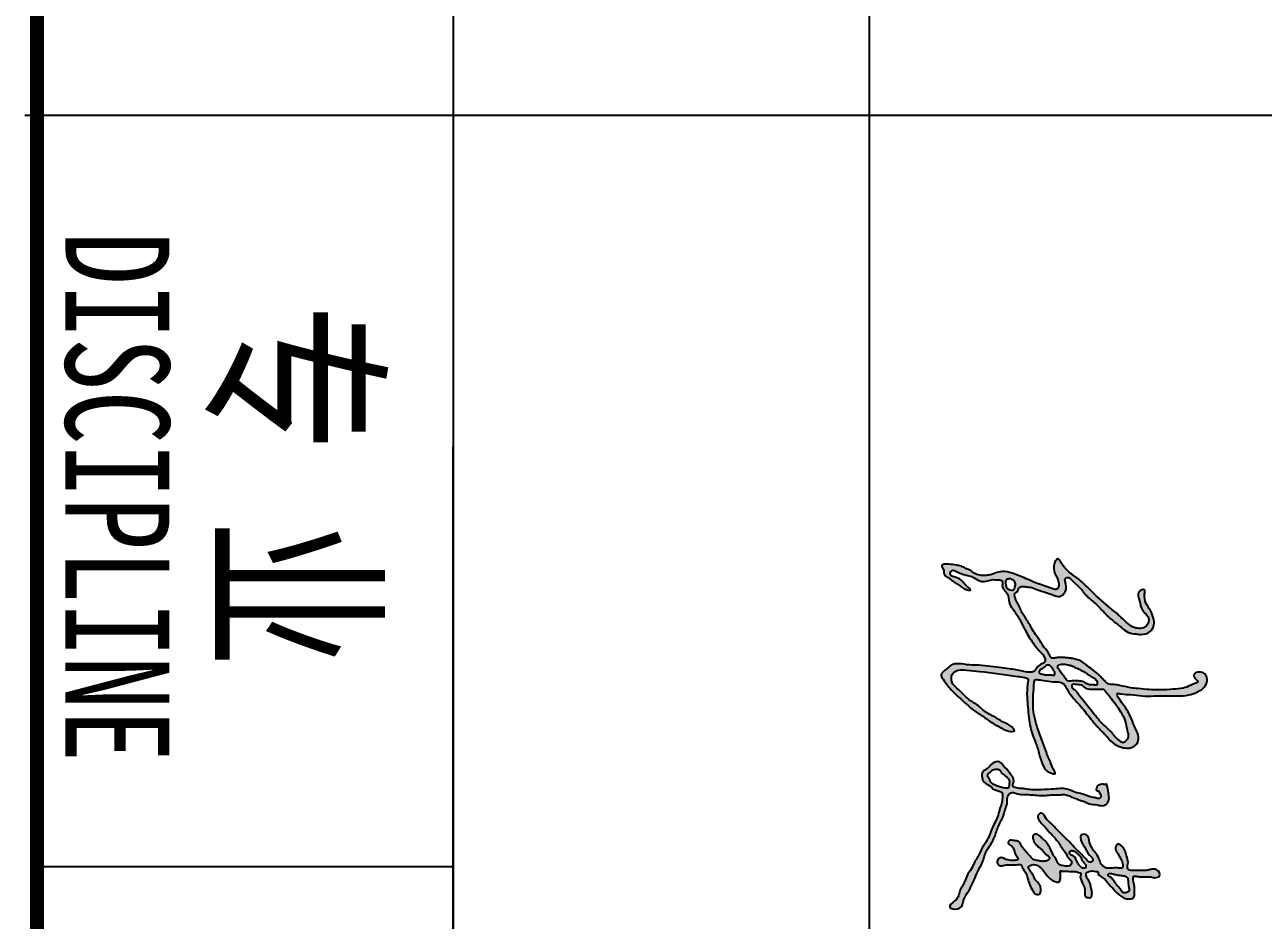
# Model space of a CAD drawing. Extents: x 174641 to 414490, y 73126 to 493158.
# Drawn here: x 186629 to 189605, y 174450 to 176603 of the extents above; entities that cross this region are included whole.
import ezdxf

# ---------------------------------------------------------------- set-up
doc = ezdxf.new("R2010")
doc.units = 0
doc.header["$LTSCALE"] = 1000
doc.header["$MEASUREMENT"] = 0
doc.layers.add('文字和字符', color=7, linetype='Continuous')
doc.styles.add('-宋体', font='', dxfattribs={"width": 0.8})
doc.styles.get('-宋体').set_extended_font_data('SimSun')

msp = doc.modelspace()

# ---------------------------------------------------------------- hatches: boundary and pattern name
at = {"layer": '文字和字符'}
h = msp.add_hatch(color=6, dxfattribs=at)
edge = h.paths.add_edge_path()
edge.add_spline(control_points=[(189320, 175233.8), (189319.9, 175233.6), (189321.1, 175208.7), (189334.7, 175196), (189341.4, 175177.3), (189343.9, 175159.4), (189334.2, 175140.6), (189314.4, 175136.1), (189296.3, 175138.6), (189278.8, 175140.5), (189262.1, 175156.1), (189242.5, 175170.3), (189222.2, 175189.8), (189203.2, 175211.5), (189179, 175228.8), (189164.7, 175250.6), (189149.3, 175262.6), (189141.6, 175271.6), (189134.3, 175275.3), (189125.8, 175269.9), (189133.1, 175255.5), (189131.2, 175240.1), (189115.3, 175222.8), (189094, 175235.2), (189075.2, 175240.1), (189060.3, 175245), (189047.2, 175251.1), (189034.4, 175251.1), (189024.9, 175254), (189016.6, 175249), (189016.1, 175241.6), (189011.2, 175238.2), (189006, 175234.5), (189008.7, 175227.5), (189009.9, 175220.5), (189014.3, 175212.4), (189019.4, 175203.2), (189022.9, 175192.1), (189030.1, 175182.6), (189036.6, 175171.9), (189044.3, 175158.9), (189052.8, 175144.8), (189061.2, 175131.8), (189069.7, 175119.5), (189078.6, 175104.8), (189089.6, 175093.7), (189095.7, 175078.1), (189106.4, 175081.1), (189115, 175081.9), (189125.2, 175082.1), (189134.9, 175080.3), (189145.3, 175079.8), (189155.9, 175077.1), (189171.6, 175072), (189185.8, 175058.3), (189203.8, 175046.5), (189215.5, 175034), (189224.6, 175025.2), (189232.5, 175015.8), (189246.4, 175017.2), (189264.3, 175014.1), (189283.2, 175008.7), (189315.8, 175005.7), (189349.8, 175002.5), (189386, 175005.2), (189410.3, 175006.3), (189426.9, 175012.8), (189437.2, 175017.8), (189452.2, 175023), (189440.3, 175030.2), (189434.6, 175046.3), (189458.3, 175048.8), (189470.1, 175037.2), (189471.3, 175020.4), (189460.6, 175006), (189444.6, 174997.2), (189424.1, 174990.1), (189403.8, 174989.2), (189384.6, 174989.3), (189365.7, 174989.2), (189341.7, 174989.6), (189314.4, 174988.1), (189287.4, 174993.6), (189270.1, 174992.1), (189250, 174997.8), (189260.2, 174977.5), (189271.3, 174966.2), (189284, 174945.4), (189291.7, 174924.3), (189300.9, 174905.5), (189308.2, 174887.2), (189298.9, 174867.2), (189278.5, 174862.1), (189261.1, 174866.4), (189243.5, 174873.9), (189229.8, 174891.6), (189209, 174911.7), (189187.3, 174937.8), (189166.3, 174965.2), (189145.3, 174987), (189133.5, 175003.9), (189123.8, 175025.8), (189096.4, 175020.9), (189076.6, 175027.7), (189064.4, 175027.6), (189055.4, 175029.8), (189053.6, 175018.4), (189054, 175008.1), (189051.4, 174990.8), (189052.8, 174970.2), (189051.8, 174949.3), (189057.3, 174932.5), (189060.1, 174917.4), (189067.4, 174901.4), (189072.7, 174880.7), (189082.1, 174861.7), (189087.2, 174843.1), (189095.3, 174827.9), (189097.7, 174816), (189109.8, 174799.5), (189084.6, 174805.6), (189075.7, 174820.7), (189067.1, 174844.6), (189062.5, 174867.7), (189052.5, 174889.3), (189046.1, 174909.4), (189041.6, 174931.8), (189039.8, 174955.6), (189037.4, 174982.1), (189036.7, 175005.8), (189039.3, 175021.6), (189040.5, 175031.6), (189027.9, 175034.8), (188992.1, 175038.5), (188943.1, 175047.1), (188894.4, 175050.8), (188869.3, 175053.5), (188856.7, 175041.8), (188855.1, 175031.7), (188856.1, 175018.4), (188875.6, 175003.6), (188893, 174981.7), (188921.4, 174966.1), (188938.7, 174948.5), (188960.1, 174939.4), (188977.5, 174926.4), (188993.9, 174921.5), (189013.7, 174902.9), (188989.5, 174904.1), (188974.7, 174913.1), (188952, 174924.2), (188931.3, 174941.2), (188905, 174955.9), (188882.1, 174979.7), (188854, 175001.6), (188841.5, 175023.1), (188828, 175038.4), (188837.1, 175049.9), (188846.6, 175055.7), (188856.5, 175066), (188876.1, 175067.5), (188897.8, 175062.9), (188923.9, 175063.6), (188950.1, 175060.4), (188975.6, 175056.7), (189002.2, 175053.6), (189024.6, 175049.8), (189042.8, 175045.2), (189054.9, 175047.8), (189061.4, 175058.3), (189069.9, 175066.1), (189081.1, 175069.4), (189081, 175084.7), (189066.6, 175096.2), (189050.7, 175117.9), (189035.3, 175141.2), (189022.1, 175169.2), (189008.5, 175192.2), (188991.7, 175212), (188993.8, 175233.2), (188982.7, 175243.3), (188976.2, 175253.5), (188980, 175263.2), (188974, 175269), (188964.7, 175268.1), (188952.6, 175269.9), (188939.4, 175264.4), (188923.7, 175263.6), (188908.7, 175276.8), (188888.5, 175279.6), (188872, 175285.6), (188855.8, 175296.4), (188849.7, 175276.9), (188868.5, 175275.4), (188882.3, 175265.6), (188889.7, 175255.1), (188907.6, 175240.5), (188885.5, 175245.7), (188877.8, 175253.1), (188868.8, 175259.2), (188860.4, 175264), (188853.6, 175270), (188847, 175274.9), (188836.2, 175279.9), (188838.9, 175292.2), (188827.7, 175306.2), (188852.3, 175306.2), (188865, 175304.2), (188879.7, 175301.5), (188890.9, 175295.5), (188902.8, 175290.5), (188913.2, 175281.3), (188926.5, 175278.7), (188939.5, 175278.9), (188951.1, 175280.4), (188963, 175286), (188979.7, 175289.8), (189001.1, 175285.8), (189021, 175276.5), (189042.5, 175268.7), (189062.1, 175258.4), (189080.2, 175253.8), (189092.8, 175249.5), (189100.8, 175245.1), (189111.1, 175245.3), (189116.3, 175259.6), (189109.7, 175272.9), (189102.4, 175286.2), (189101.5, 175299), (189102.9, 175309.8), (189112.1, 175323), (189128.1, 175290.5), (189154.6, 175278.1), (189193.2, 175239.8), (189225.4, 175209.6), (189257.9, 175184.2), (189274.3, 175167.3), (189291.4, 175152.9), (189312.6, 175149), (189327.9, 175160), (189333.9, 175179.9), (189310.4, 175193.6), (189309.5, 175217.7), (189298.4, 175238.1), (189322.3, 175250.5), (189320, 175234), (189320, 175233.8)], knot_values=[0, 0, 0, 0, 29.830329, 58.917813, 87.403057, 108.106156, 133.178165, 167.21185, 183.493575, 210.674955, 237.313626, 275.867732, 312.375317, 353.761043, 395.875537, 434.582879, 460.669761, 476.274997, 484.417806, 491.620343, 511.676156, 536.924503, 555.692553, 598.362356, 618.348177, 639.189191, 663.45492, 677.063063, 692.317653, 702.959274, 711.943659, 720.14469, 726.927846, 735.80548, 746.57076, 757.657127, 773.391329, 790.76732, 805.441898, 822.594095, 842.866694, 868.323001, 891.127033, 907.573393, 930.634575, 961.258613, 976.688727, 988.002723, 1001.170801, 1014.557807, 1029.617846, 1042.133039, 1057.768168, 1075.005198, 1109.99381, 1138.042246, 1164.89526, 1180.29965, 1191.874738, 1213.241442, 1232.349281, 1268.725268, 1294.322921, 1368.395782, 1410.724556, 1445.044845, 1469.944393, 1480.867815, 1499.328512, 1508.741629, 1526.286567, 1555.649157, 1570.573337, 1593.98259, 1617.984445, 1641.382666, 1669.439815, 1707.291974, 1725.035697, 1749.43332, 1786.029801, 1824.844218, 1863.911625, 1895.042411, 1908.396405, 1926.997455, 1954.733646, 1988.605585, 2022.407336, 2049.221687, 2076.673409, 2100.00089, 2131.565175, 2154.184674, 2175.023051, 2209.537897, 2244.846276, 2295.987218, 2350.394106, 2388.904508, 2420.906973, 2437.842954, 2481.538585, 2513.67034, 2525.068719, 2534.685067, 2544.923321, 2563.314623, 2581.768155, 2615.884833, 2650.046285, 2667.232328, 2688.872495, 2714.057646, 2739.784309, 2777.467879, 2801.534699, 2820.718126, 2846.219989, 2860.698517, 2879.243585, 2912.659008, 2940.608915, 2982.423161, 3010.685784, 3039.178412, 3070.401495, 3105.567192, 3138.040416, 3181.77967, 3202.070017, 3207.318711, 3220.228211, 3244.089956, 3371.102495, 3414.225609, 3453.462193, 3467.26996, 3480.300078, 3495.079726, 3519.973063, 3575.220664, 3613.131208, 3652.775903, 3675.917744, 3710.071084, 3737.577823, 3760.456026, 3779.026476, 3804.406012, 3842.427404, 3879.53793, 3916.903526, 3966.451123, 4017.131972, 4061.072175, 4074.638395, 4092.565028, 4109.947309, 4123.823044, 4149.665691, 4185.989873, 4217.238435, 4257.446297, 4295.790415, 4324.39685, 4369.00823, 4390.680082, 4401.809145, 4417.703641, 4439.204356, 4450.588858, 4460.404255, 4494.065203, 4522.530802, 4573.458554, 4609.521342, 4650.912748, 4685.917862, 4712.736046, 4730.120946, 4746.286022, 4759.95949, 4766.863435, 4776.672561, 4797.16942, 4817.291784, 4834.860476, 4859.323634, 4896.066848, 4914.918931, 4939.065769, 4952.349318, 4974.17708, 4996.946, 5022.500289, 5038.394722, 5059.260572, 5074.696393, 5090.132213, 5102.860644, 5115.363234, 5127.279907, 5137.839505, 5160.110254, 5171.91017, 5195.838718, 5221.384366, 5238.430758, 5255.298426, 5274.238989, 5291.838335, 5311.960699, 5328.55338, 5346.364767, 5359.960569, 5382.934513, 5416.477261, 5448.016954, 5474.30002, 5511.880375, 5539.40652, 5552.058861, 5566.94274, 5578.03298, 5588.729847, 5622.382906, 5636.081831, 5651.985781, 5673.57334, 5685.092373, 5703.046221, 5778.830378, 5827.289368, 5921.873186, 5965.463367, 5998.231583, 6019.778213, 6058.791881, 6074.951846, 6095.085564, 6133.666904, 6164.015928, 6195.290173, 6213.346315, 6227.672688, 6227.672688, 6227.672688, 6227.672688], degree=3, periodic=0)
edge = h.paths.add_edge_path(flags=16)
edge.add_spline(control_points=[(189205, 175025.2), (189204.9, 175025.3), (189197.6, 175034.1), (189189.4, 175036.5), (189181.6, 175042.8), (189174, 175047.5), (189165.1, 175052.8), (189154.8, 175056.6), (189144.7, 175061.9), (189135.6, 175064.5), (189128.5, 175065.8), (189122.2, 175065.6), (189116.8, 175065.2), (189111.9, 175063.7), (189109.8, 175057.3), (189116.1, 175051.4), (189120.3, 175042.6), (189127.5, 175035.6), (189131.5, 175027.5), (189138.8, 175024.2), (189147.1, 175025.7), (189157.7, 175024.9), (189170.1, 175025.8), (189179.7, 175018.9), (189189, 175015), (189197.2, 175016.4), (189205.3, 175014.3), (189206.7, 175020.2), (189205, 175025.2), (189205, 175025.2)], knot_values=[0, 0, 0, 0, 15.16178, 26.885115, 40.319645, 54.966413, 64.568744, 83.231373, 100.644648, 111.873825, 122.261764, 130.597594, 138.137919, 145.255344, 149.904189, 163.057972, 176.277051, 191.533217, 204.002706, 212.709306, 222.244258, 238.518955, 257.638434, 271.136509, 286.704711, 297.422187, 307.353728, 313.519692, 320.456367, 320.456367, 320.456367, 320.456367], degree=3, periodic=0)
edge = h.paths.add_edge_path(flags=16)
edge.add_spline(control_points=[(189223.8, 175003.1), (189224, 175002.9), (189240.7, 174981.5), (189251.8, 174966.9), (189263.7, 174949.3), (189275.4, 174930.5), (189276.8, 174909.7), (189283.6, 174892.3), (189276.6, 174883), (189269.2, 174875.3), (189252.8, 174885), (189239, 174905.3), (189213.5, 174925), (189196.8, 174948.7), (189182.5, 174966.3), (189170.6, 174980.6), (189161.3, 174993.2), (189154.2, 175003.2), (189145.8, 175007.2), (189142.9, 175018.8), (189159, 175016), (189171, 175016.1), (189180.7, 175003.6), (189194.1, 175005.1), (189205.3, 175005), (189213.5, 175004.5), (189219.2, 175005.5), (189223.8, 175003.2), (189223.8, 175003.1)], knot_values=[0, 0, 0, 0, 36.430419, 65.187197, 91.419752, 121.899033, 155.898168, 179.129599, 191.187594, 202.563458, 218.937757, 256.902618, 310.337733, 348.658026, 377.380118, 405.122206, 425.745844, 443.117225, 454.890005, 463.601594, 481.231921, 499.962837, 517.902498, 538.606138, 551.160941, 565.957672, 570.889886, 577.866804, 577.866804, 577.866804, 577.866804], degree=3, periodic=0)
edge = h.paths.add_edge_path(flags=16)
edge.add_spline(control_points=[(189088.7, 175063.3), (189088.8, 175063.3), (189098.4, 175057.4), (189100.9, 175051), (189104.4, 175045.7), (189104.9, 175037.9), (189095.3, 175040.5), (189087.7, 175039.4), (189079.8, 175040.5), (189073.4, 175042.1), (189068, 175042.3), (189065.7, 175046.4), (189067.1, 175051.3), (189072.3, 175054.1), (189076.8, 175057.3), (189081.6, 175060.2), (189083.8, 175063.9), (189088.7, 175063.3), (189088.7, 175063.3)], knot_values=[0, 0, 0, 0, 13.966431, 26.642221, 32.867363, 40.668687, 50.865474, 62.813241, 75.541774, 82.709236, 91.158043, 95.563358, 100.25464, 110.515602, 118.401257, 123.681007, 133.675528, 136.491121, 136.491121, 136.491121, 136.491121], degree=3, periodic=0)
edge = h.paths.add_edge_path(flags=16)
edge.add_spline(control_points=[(189001.8, 175268.7), (189001.9, 175268.7), (189011.4, 175263.2), (189009.1, 175254.7), (189007.6, 175248.3), (189005, 175243.6), (188999.4, 175242.9), (188995, 175245.2), (188989.4, 175246.7), (188986.9, 175252.2), (188986.1, 175259.1), (188984.2, 175268.6), (188993, 175270.6), (188997.5, 175271.6), (189001.7, 175268.7), (189001.8, 175268.7)], knot_values=[0, 0, 0, 0, 11.122688, 25.410392, 33.76565, 39.259742, 46.34399, 54.032835, 60.099225, 69.754386, 75.753906, 90.734986, 100.54138, 106.793197, 112.698594, 112.698594, 112.698594, 112.698594], degree=3, periodic=0)
h = msp.add_hatch(color=6, dxfattribs=at)
edge = h.paths.add_edge_path()
edge.add_spline(control_points=[(189228.5, 174777.8), (189228.6, 174777.5), (189234.5, 174752.5), (189236.3, 174732.8), (189218.4, 174723.1), (189203.9, 174729.4), (189189.2, 174727.9), (189177.2, 174734.6), (189166.9, 174737.7), (189155.4, 174742.5), (189145.1, 174746), (189134.6, 174751), (189125.3, 174753.1), (189112.6, 174750.8), (189098.5, 174752.3), (189076.1, 174748.3), (189054, 174751.2), (189031.4, 174752.7), (189016.4, 174751.9), (189006, 174757.8), (188995.3, 174756.7), (188988.7, 174745), (188990.3, 174730.7), (188984.4, 174716.4), (188981.1, 174700.9), (188973.8, 174686.9), (188965, 174669.2), (188960.8, 174652.3), (188952.7, 174636.3), (188944.8, 174624.1), (188935.7, 174609.6), (188931.7, 174590.6), (188921, 174572.9), (188911.5, 174549.6), (188903.2, 174530), (188891.4, 174511.9), (188884.2, 174498.2), (188880.8, 174478.5), (188864.1, 174475), (188845.4, 174482.3), (188860.5, 174494.4), (188870, 174501.3), (188874, 174511.9), (188876.4, 174524.1), (188883.9, 174534.5), (188889.5, 174547.4), (188894.7, 174562.2), (188904.6, 174573.8), (188911.1, 174590.8), (188922.4, 174607.1), (188930.4, 174628), (188943.6, 174644.3), (188949.9, 174661.8), (188956.7, 174679.1), (188965.9, 174694.2), (188969.2, 174709.1), (188973.2, 174722), (188977.6, 174733.7), (188978.4, 174745.5), (188978.7, 174758.5), (188967.6, 174761.2), (188956.5, 174763.9), (188946.9, 174775.7), (188931.3, 174781), (188928.7, 174794.8), (188928.5, 174808.5), (188944.7, 174814.3), (188952.5, 174828.3), (188971.3, 174834.8), (188981.4, 174819.3), (188991.8, 174810.3), (189000, 174797.4), (189009.1, 174786.4), (189000.1, 174771.9), (189011.9, 174767.6), (189021.3, 174766.9), (189035, 174765.9), (189053.4, 174761.8), (189076.3, 174764.8), (189100.7, 174764.3), (189120, 174767.7), (189134.8, 174765.1), (189146.1, 174760.9), (189154.3, 174756.2), (189162.8, 174756), (189168.7, 174753.3), (189176.5, 174752), (189183.1, 174748.6), (189189.9, 174745.9), (189196.9, 174745.6), (189203.7, 174743.7), (189212.2, 174740.9), (189216.5, 174749.9), (189211.6, 174755.1), (189210.1, 174761.4), (189201.5, 174761.7), (189205.7, 174773.3), (189213.5, 174776.7), (189220.5, 174776.9), (189225.1, 174775.9), (189228.5, 174777.8), (189228.5, 174777.8)], knot_values=[0, 0, 0, 0, 31.567408, 64.804615, 84.514899, 102.449572, 127.665217, 143.393176, 158.761139, 172.306084, 195.386314, 203.777391, 220.63047, 233.896682, 257.032253, 279.176201, 327.700844, 348.661996, 374.096735, 388.033075, 396.915328, 415.877792, 435.250381, 456.66983, 478.431065, 501.305126, 522.015154, 560.722472, 573.046245, 596.2976, 621.456877, 643.421109, 676.452722, 706.559804, 747.979879, 764.804525, 796.369237, 812.756663, 842.42195, 854.740888, 879.873646, 891.588111, 907.370515, 923.988969, 943.623296, 959.405623, 982.733778, 1008.381509, 1021.700495, 1058.208083, 1090.24983, 1114.093944, 1144.201026, 1166.925646, 1191.573171, 1217.002209, 1229.971469, 1248.063792, 1268.029249, 1281.440462, 1294.753802, 1308.690116, 1329.858381, 1355.865323, 1368.43417, 1386.209945, 1406.30905, 1430.06276, 1453.845898, 1470.989804, 1499.087867, 1512.54167, 1535.266273, 1553.042048, 1560.571233, 1580.172383, 1594.917168, 1617.197884, 1657.975453, 1689.943564, 1718.67234, 1738.776712, 1751.36341, 1769.195262, 1777.025624, 1785.794542, 1795.901638, 1809.568461, 1816.675984, 1826.397683, 1837.686133, 1847.881877, 1857.816128, 1868.115168, 1875.917125, 1881.585263, 1896.597226, 1905.82176, 1918.671785, 1923.218896, 1927.782629, 1927.782629, 1927.782629, 1927.782629], degree=3, periodic=0)
edge = h.paths.add_edge_path(flags=17)
edge.add_spline(control_points=[(188974.1, 174807.5), (188974, 174807.6), (188970.4, 174813.2), (188964.4, 174813.3), (188958.7, 174812.9), (188952.4, 174810.7), (188949.1, 174805.4), (188944, 174803.2), (188942.6, 174798.9), (188942.5, 174795.1), (188945, 174792.3), (188947.5, 174789.1), (188948.5, 174785.3), (188950, 174781.3), (188953.6, 174778.8), (188957.8, 174775.4), (188964.8, 174772.8), (188972.7, 174770.8), (188980.7, 174767.3), (188986.6, 174767.7), (188994.1, 174766.9), (188993.8, 174777), (188996.3, 174784.7), (188992.1, 174790.3), (188989, 174794.4), (188985.5, 174796.9), (188982.1, 174799), (188979.9, 174801.9), (188976.4, 174803.2), (188974.1, 174807.5), (188974.1, 174807.5)], knot_values=[0, 0, 0, 0, 9.663903, 14.696519, 25.589324, 33.287033, 41.448102, 50.312117, 54.669885, 59.317586, 65.471876, 69.610934, 76.339168, 81.250991, 86.994431, 94.228062, 103.814692, 117.550507, 128.275999, 139.362893, 142.658643, 157.109971, 167.517587, 177.222957, 183.783609, 188.977779, 195.04957, 200.641099, 203.083872, 211.139425, 211.139425, 211.139425, 211.139425], degree=3, periodic=0)
h = msp.add_hatch(color=6, dxfattribs=at)
edge = h.paths.add_edge_path()
edge.add_spline(control_points=[(189263.2, 174630), (189263.4, 174629.9), (189274.9, 174617.4), (189276, 174604.3), (189282.2, 174590.1), (189277.4, 174579.1), (189280.6, 174570.8), (189290.4, 174569.3), (189303.6, 174570.7), (189318.7, 174568.4), (189331, 174571.1), (189340.3, 174573.6), (189352.6, 174572.8), (189360.2, 174555.2), (189344.9, 174551), (189334.6, 174554.8), (189322.7, 174554.4), (189310.5, 174554.1), (189301.7, 174555.1), (189293.9, 174557), (189290.9, 174546.5), (189295.6, 174536.3), (189295.5, 174522.6), (189296, 174512.8), (189294.4, 174502.3), (189284.4, 174501), (189275.7, 174501.3), (189266, 174505.3), (189256, 174512.5), (189247.7, 174522), (189239.2, 174531.1), (189231.3, 174538.9), (189226.4, 174547.2), (189219.9, 174551.6), (189215, 174556.5), (189206.5, 174559), (189209.3, 174566.9), (189197.6, 174567.6), (189189, 174570), (189177.4, 174562.6), (189180.2, 174553.4), (189184.7, 174546.3), (189189.5, 174538.7), (189190.7, 174529.6), (189193.5, 174520.1), (189193.8, 174511.9), (189191.1, 174502.9), (189184.6, 174504.7), (189178.4, 174504), (189175.2, 174513), (189177.5, 174521.4), (189174.7, 174530.5), (189171, 174536.6), (189169.1, 174543.7), (189165.3, 174550), (189164.9, 174556.8), (189168.5, 174563.5), (189161.2, 174564.7), (189156.2, 174567.3), (189148.8, 174566.9), (189143.5, 174566.8), (189138, 174567.3), (189133, 174568.5), (189128.1, 174568.1), (189124.1, 174568.4), (189121.1, 174567.9), (189116, 174569.9), (189118.2, 174559.8), (189117.7, 174552.8), (189117, 174546), (189113.6, 174540.7), (189102.4, 174542.6), (189090, 174550.4), (189079.1, 174565.2), (189071, 174576.9), (189059, 174583.7), (189047.3, 174585), (189038.5, 174576.4), (189044.2, 174570.6), (189048.1, 174564.7), (189053.1, 174557.3), (189055.6, 174548), (189063.5, 174540.4), (189070.6, 174531), (189070.7, 174521.3), (189069.2, 174512), (189057.7, 174510.9), (189049.9, 174521.2), (189044.7, 174532.6), (189040.1, 174546.4), (189037.5, 174557.4), (189032.2, 174568.2), (189026, 174575), (189023.6, 174586.4), (189011.8, 174582.5), (188999.2, 174583.9), (188985.7, 174583.4), (188971.9, 174579.3), (188963.8, 174588.6), (188967.5, 174597.6), (188975.3, 174601.9), (188985.3, 174596), (188996.7, 174593.8), (189007.2, 174593.3), (189019.4, 174595.9), (189008.6, 174607), (189007.1, 174618), (189001.6, 174629.6), (188989.6, 174634.1), (188995.9, 174644.5), (189006.1, 174640.9), (189018.7, 174640.6), (189024.1, 174628.1), (189031.2, 174618.6), (189038.8, 174610.3), (189046.1, 174602.2), (189052.7, 174594.6), (189062.3, 174593.8), (189071, 174591.7), (189080.6, 174591.3), (189087.3, 174593.6), (189092.3, 174597.6), (189090.7, 174604.4), (189082.7, 174606.9), (189077.6, 174615.2), (189070.7, 174622.1), (189063, 174627.4), (189056.3, 174634.8), (189051.3, 174644), (189050.7, 174658.3), (189065.7, 174657), (189071.8, 174647.4), (189082.8, 174640.4), (189090, 174627.7), (189097, 174615.9), (189100.5, 174603.8), (189109.4, 174596.1), (189111.3, 174583.5), (189124.2, 174581.2), (189133.4, 174579.1), (189143.2, 174582.3), (189146, 174591.8), (189136.5, 174599.3), (189129.5, 174613.7), (189120.1, 174624.7), (189111.8, 174639.1), (189103.2, 174649), (189089.9, 174662.9), (189079.1, 174675.8), (189067.7, 174687.2), (189059.6, 174700.5), (189073.9, 174711.8), (189081.7, 174694), (189096.2, 174683), (189113.8, 174661.4), (189135.9, 174642.7), (189152.9, 174622.4), (189169.2, 174608.2), (189178.5, 174596.8), (189189.9, 174586.9), (189199.5, 174597), (189182.6, 174608.1), (189178.1, 174623.9), (189167.4, 174637.2), (189161.6, 174658.6), (189184.9, 174656.5), (189186.3, 174638.4), (189192.3, 174623.2), (189204.4, 174609.7), (189211.7, 174596.1), (189215.9, 174581.8), (189228.1, 174573.8), (189243, 174575.6), (189254.3, 174576.7), (189268.3, 174573.6), (189267.7, 174586.7), (189263.2, 174595.9), (189258.4, 174607.2), (189250.5, 174615.3), (189248.6, 174625.7), (189254.6, 174635.2), (189263.2, 174630.1), (189263.2, 174630)], knot_values=[0, 0, 0, 0, 21.814226, 40.014518, 62.705103, 80.181203, 87.059593, 95.960741, 117.525979, 144.48919, 157.446323, 169.514731, 184.787555, 205.834293, 221.965238, 235.360358, 252.742704, 270.71375, 285.202589, 292.391017, 298.294038, 323.168932, 339.890762, 353.677583, 365.620364, 378.129251, 389.526685, 402.989381, 420.611403, 440.531037, 455.37129, 472.336878, 486.5792, 494.822314, 504.352288, 516.704907, 522.699181, 530.27695, 553.639261, 565.149337, 577.864888, 587.528817, 601.603428, 613.797645, 625.753182, 641.937729, 649.9788, 657.766267, 665.645468, 673.686615, 691.069983, 702.267642, 712.223711, 720.551303, 732.907569, 741.299569, 750.370401, 754.159277, 767.819998, 775.008381, 783.993926, 790.014194, 797.893351, 805.081778, 810.473088, 814.666318, 817.720913, 829.769177, 838.760629, 852.283854, 856.964277, 862.355586, 894.641394, 917.573479, 938.655869, 952.338385, 974.413595, 984.091028, 992.098792, 1002.565424, 1015.429981, 1028.359865, 1041.617731, 1060.692449, 1075.149999, 1081.330321, 1097.650211, 1107.252151, 1133.82575, 1149.932866, 1167.658992, 1180.945792, 1198.851742, 1207.212315, 1222.48382, 1236.906949, 1263.262694, 1278.557776, 1291.815576, 1304.435541, 1313.922398, 1324.654884, 1349.142625, 1361.020488, 1372.838601, 1385.371679, 1406.33795, 1423.525104, 1437.340436, 1446.079862, 1461.351368, 1476.168885, 1496.200813, 1510.803882, 1526.560496, 1542.662576, 1557.114579, 1565.766985, 1581.249459, 1594.824166, 1604.755407, 1610.756543, 1619.414177, 1627.419657, 1643.634371, 1658.03725, 1667.713087, 1682.728431, 1698.677316, 1713.209272, 1728.480822, 1743.495369, 1760.340716, 1781.062409, 1803.083586, 1817.90876, 1831.829559, 1851.204785, 1861.937228, 1882.369986, 1890.726834, 1902.273459, 1915.005119, 1936.427946, 1969.389218, 1974.338724, 2005.754245, 2023.168452, 2055.026844, 2074.268902, 2093.867831, 2107.78631, 2127.599717, 2153.412209, 2189.440129, 2240.453356, 2274.08225, 2299.89394, 2328.106323, 2341.387876, 2350.989816, 2370.530551, 2403.28468, 2421.19063, 2445.869309, 2466.302067, 2483.491087, 2513.600141, 2534.81948, 2557.988589, 2577.732832, 2594.915337, 2613.696208, 2636.660478, 2648.798069, 2658.352665, 2679.53953, 2695.582632, 2708.030864, 2726.091721, 2735.787779, 2747.159611, 2747.159611, 2747.159611, 2747.159611], degree=3, periodic=0)
edge = h.paths.add_edge_path(flags=16)
edge.add_spline(control_points=[(189178.3, 174583.3), (189178.3, 174583.3), (189172.5, 174589.3), (189169, 174593.3), (189167.5, 174601.2), (189162.6, 174606.6), (189157.4, 174611.1), (189153.1, 174614.7), (189148.4, 174617.1), (189142.9, 174618.4), (189139.7, 174614.3), (189139.1, 174609.4), (189144.2, 174605.6), (189150.1, 174604.2), (189153.6, 174599.3), (189155.3, 174594.5), (189158.5, 174590.1), (189160.6, 174583.4), (189166, 174579.5), (189170.2, 174575.2), (189174.3, 174574.5), (189179.2, 174575.9), (189178.5, 174579.5), (189178.3, 174583.3), (189178.3, 174583.3)], knot_values=[0, 0, 0, 0, 8.439041, 20.62857, 28.097042, 39.877603, 49.765051, 57.178901, 62.854461, 72.258155, 76.58164, 82.950578, 90.312624, 100.188639, 107.6845, 114.090351, 121.535477, 130.11106, 142.317774, 148.462757, 154.387511, 159.526625, 165.895648, 169.459976, 169.459976, 169.459976, 169.459976], degree=3, periodic=0)
edge = h.paths.add_edge_path(flags=16)
edge.add_spline(control_points=[(189277.3, 174553.2), (189277.3, 174553.3), (189271.2, 174557.3), (189265.7, 174557.5), (189258.6, 174558), (189250.3, 174559.7), (189242.3, 174561.5), (189235.1, 174563.6), (189229.3, 174557.5), (189239, 174554), (189244.3, 174547.1), (189248.6, 174538.5), (189256.3, 174531.6), (189261.8, 174524.2), (189267.1, 174513.9), (189275.3, 174516.5), (189283.2, 174518.1), (189281.8, 174533), (189279.2, 174543.3), (189279.5, 174551.1), (189277.3, 174553.2), (189277.3, 174553.2)], knot_values=[0, 0, 0, 0, 9.334311, 17.140719, 26.361451, 38.018579, 52.789195, 61.01517, 67.124154, 79.068588, 89.242621, 105.885881, 117.802758, 131.460083, 146.451071, 157.202444, 163.309657, 177.435607, 205.630785, 210.588468, 213.165382, 213.165382, 213.165382, 213.165382], degree=3, periodic=0)

# ---------------------------------------------------------------- linework, layer by layer
for p, q in [((187658.2, 180989), (187658.2, 172989)), ((188658.2, 180989), (188658.2, 172989)), ((195658.2, 176384.5), (186628.7, 176384.5)), ((187658.2, 172989), (187658.2, 175589)), ((187658.2, 174578.2), (186658.2, 174578.2))]:
    msp.add_line(p, q)
at = {"const_width": 34}
msp.add_lwpolyline([(186658.2, 180989), (186658.2, 172989)], dxfattribs=at)
at = {"layer": '文字和字符', "color": 6}
for points, start_tangent, end_tangent in [([(189320, 175233.8), (189323.2, 175212.6), (189333.8, 175194.5), (189341.2, 175175.4), (189342.3, 175160.5), (189333.8, 175144.6), (189310.4, 175137.1), (189298.7, 175138.2), (189279.6, 175142.4), (189264.1, 175153.7), (189242.4, 175171.1), (189223.3, 175189.2), (189202.5, 175210.6), (189179.8, 175230.7), (189161.7, 175251.9), (189147.9, 175264.7), (189139.6, 175272.3), (189134.1, 175274.2), (189129.6, 175271.6), (189130.9, 175257.2), (189128.8, 175239.2), (189119.2, 175229.6), (189089.1, 175235.9), (189075.4, 175240.2), (189061.1, 175245), (189044.6, 175250.6), (189034.8, 175251.6), (189023.8, 175252.4), (189017.5, 175248), (189015.2, 175242), (189010.9, 175238), (189007.4, 175234.5), (189008.3, 175228.2), (189010.3, 175220.7), (189013.8, 175213.5), (189018.9, 175203.4), (189023.8, 175191.9), (189029.6, 175183), (189036.2, 175172.6), (189043.7, 175160), (189053.2, 175144.3), (189062.1, 175130.5), (189068.7, 175120.7), (189078, 175106.9), (189090.9, 175089), (189097.5, 175080.1), (189105.7, 175080.7), (189115.1, 175081.8), (189124.7, 175081.8), (189135.5, 175080.5), (189144.5, 175079.6), (189155.5, 175077.1), (189167.1, 175072.8), (189187.5, 175057.9), (189203.6, 175045.7), (189217.4, 175032.2), (189225.2, 175024.3), (189231.4, 175018.6), (189246.6, 175016.5), (189260.3, 175014.6), (189285.8, 175008.9), (189304.2, 175006.8), (189357.5, 175003.7), (189387.9, 175005.2), (189412.5, 175008), (189429.4, 175014.1), (189436.6, 175017.3), (189447.8, 175024.5), (189443, 175029.3), (189439, 175041.3), (189459.8, 175045.3), (189467.7, 175038.1), (189469.3, 175021.3), (189459.8, 175006.9), (189445.4, 174998.1), (189426.2, 174991.7), (189399, 174989.3), (189386.2, 174989.3), (189368.6, 174989.3), (189342.3, 174989.3), (189314.3, 174989.3), (189286.3, 174992.5), (189264, 174994.1), (189254.4, 174994.9), (189258.4, 174982.1), (189270.3, 174966.1), (189283.1, 174945.3), (189292.7, 174922.9), (189300.7, 174905.3), (189305.5, 174886.1), (189298.3, 174871), (189276.7, 174863.8), (189260.8, 174867), (189247.2, 174873.4), (189229.6, 174890.9), (189212, 174909.3), (189188, 174937.3), (189163.3, 174967.7), (189144.9, 174988.5), (189132.1, 175007.7), (189125.7, 175018.1), (189094.7, 175023.6), (189071.9, 175027.4), (189063.7, 175028.1), (189056.7, 175028.1), (189054.2, 175021.1), (189053.6, 175007.9), (189052.3, 174994.6), (189052.3, 174970.1), (189053.6, 174945.5), (189056.7, 174933.5), (189060.5, 174918.4), (189066.8, 174901.3), (189072.5, 174883.7), (189082.6, 174858.5), (189088.2, 174842.1), (189093.9, 174829.5), (189100.8, 174812.5), (189105.2, 174803), (189092, 174804.9), (189075.6, 174822.5), (189068.7, 174841.5), (189060.5, 174870.5), (189053, 174889.4), (189046.7, 174908.9), (189042.2, 174931), (189039.7, 174956.2), (189037.8, 174979.5), (189037.8, 175011), (189039.7, 175025.5), (189039.7, 175029.3), (189031.5, 175033.7), (189014.5, 175036.3), (188923.8, 175048.3), (188892.8, 175051.1), (188864.7, 175048.3), (188857.7, 175041.2), (188855.6, 175032.1), (188857, 175021.5), (188868.9, 175008.1), (188897.8, 174980.7), (188920.3, 174965.2), (188942.8, 174947.6), (188957.5, 174939.9), (188978.6, 174927.2), (188996.2, 174918), (189006.8, 174905.4), (188993.4, 174904.7), (188976.5, 174911.7), (188952.6, 174925.1), (188930.8, 174940.6), (188908.3, 174955.3), (188881.6, 174979), (188854.9, 175003.9), (188835.9, 175029.2), (188830.9, 175037.7), (188837.3, 175049), (188847.1, 175056.7), (188854.9, 175063), (188873.1, 175066.6), (188899.2, 175063.7), (188921.7, 175063), (188950.5, 175060.2), (188977.9, 175056.5), (188998.3, 175053.9), (189030, 175048.3), (189045.5, 175046.1), (189053.2, 175048.3), (189060.9, 175056.7), (189072.9, 175066.6), (189079.9, 175070.8), (189080.6, 175077.8), (189066.7, 175097.6), (189053.9, 175113.7), (189034.2, 175144.7), (189022.4, 175167.8), (189006.8, 175193.2), (188994.1, 175215.1), (188990.6, 175234.1), (188982.9, 175243.9), (188977.9, 175254.5), (188977.9, 175264.3), (188974.4, 175267.9), (188967.4, 175268.6), (188952.6, 175268.6), (188938.6, 175265), (188925.9, 175265), (188910.4, 175273.5), (188885.1, 175281.2), (188872.4, 175286.2), (188855.6, 175290.4), (188852.7, 175281.2), (188866.8, 175274.2), (188880.9, 175265.7), (188893.5, 175252.4), (188901.3, 175243.9), (188886.5, 175246.7), (188877.4, 175253.1), (188868.2, 175259.4), (188860.5, 175264.3), (188853.4, 175270), (188846.4, 175274.9), (188840.1, 175279.1), (188835.9, 175294.6), (188832.3, 175302.3), (188849.2, 175305.9), (188867.5, 175303.7), (188879.5, 175300.9), (188890.5, 175295.9), (188902.7, 175289.7), (188913.2, 175282.6), (188927.3, 175279.1), (188939.3, 175279.1), (188951.9, 175281.2), (188961.1, 175284.7), (188977.2, 175288.3), (189001.2, 175284.7), (189022.3, 175276.3), (189039.8, 175269.3), (189064.7, 175258.4), (189083.6, 175252.6), (189092.2, 175249.5), (189102.2, 175245.7), (189110.2, 175246.7), (189113.6, 175253.6), (189107.4, 175277.1), (189103.3, 175286), (189101.9, 175297.4), (189105.3, 175312.6), (189110.8, 175318.8), (189119.5, 175309.1), (189159.2, 175271.7), (189185, 175248.1), (189235.4, 175202.2), (189259.4, 175182), (189276.5, 175165.7), (189288.9, 175156.4), (189316.9, 175153.3), (189326.2, 175160.3), (189330.1, 175174.2), (189313.8, 175196.8), (189307.5, 175217.7), (189306.8, 175240.3), (189319.2, 175244.1), (189320, 175233.8)], (-0.173097, -0.984905), (-0.173097, -0.984905)), ([(189001.8, 175268.7), (189008, 175263.7), (189008.8, 175253.4), (189007, 175247.7), (189004.8, 175244.4), (188999.8, 175243.4), (188994.5, 175245.2), (188990.5, 175246.9), (188987, 175252.9), (188986.3, 175257.2), (188987, 175267.9), (188993.5, 175270.7), (188998, 175270.7), (189001.8, 175268.7)], (0.995785, -0.091716), (0.995785, -0.091716)), ([(189088.7, 175063.3), (189096.8, 175057.3), (189101.9, 175049.7), (189103.9, 175045.7), (189103.7, 175040.1), (189096.3, 175039.8), (189087.7, 175039.8), (189078.6, 175040.8), (189073.5, 175041.8), (189067.7, 175043.6), (189066.2, 175046.4), (189066.9, 175049.7), (189072.6, 175054.5), (189077.4, 175057.6), (189080.5, 175059.7), (189086.7, 175063.4), (189088.7, 175063.3)], (0.99378, 0.111358), (0.99378, 0.111358)), ([(189205, 175025.2), (189197.2, 175032.9), (189189.8, 175037), (189181.8, 175042.4), (189172.9, 175048.1), (189166.9, 175051.5), (189154.6, 175057), (189143.2, 175062.1), (189135.4, 175064.4), (189128, 175065.6), (189122, 175065.6), (189116.6, 175065), (189112, 175062.7), (189110.8, 175059.6), (189115.4, 175051.3), (189120.6, 175043.2), (189127.4, 175034.7), (189132.9, 175027.5), (189138.6, 175024.9), (189145.5, 175025.2), (189157.2, 175025.2), (189170.9, 175024.1), (189179.5, 175019.5), (189190.1, 175015.8), (189197.8, 175015.8), (189205, 175016.1), (189206.1, 175020.3), (189205, 175025.2)], (-0.542256, 0.840213), (-0.542256, 0.840213)), ([(189223.8, 175003.1), (189239.9, 174982.4), (189252.4, 174965.8), (189262.9, 174950.1), (189273.3, 174930.8), (189278.6, 174906.8), (189280.9, 174890.3), (189276.3, 174882.9), (189269.9, 174877.8), (189258.8, 174882), (189239.9, 174901.8), (189212.4, 174928.7), (189195.2, 174950.3), (189182.3, 174966.5), (189169.7, 174982), (189160.8, 174993.9), (189152.6, 175003.4), (189146.1, 175008.9), (189144.8, 175015), (189157.4, 175016.6), (189170.7, 175014), (189181, 175006.3), (189195.9, 175005), (189204.9, 175005), (189215.6, 175005), (189219.1, 175005), (189223.8, 175003.1)], (0.612093, -0.790786), (0.612093, -0.790786)), ([(189228.5, 174777.8), (189233.2, 174755.5), (189230.9, 174731.7), (189218.2, 174725.3), (189205.5, 174727.7), (189187.4, 174729.9), (189177, 174734.2), (189166.6, 174738), (189157.5, 174741.6), (189141.9, 174747.6), (189136.4, 174750), (189124.5, 174752.3), (189115, 174751.6), (189098.3, 174751.6), (189082.4, 174750), (189047.5, 174751.6), (189032.4, 174752.3), (189014.1, 174753.9), (189004.6, 174757.1), (188998.2, 174756.3), (188990.3, 174745.2), (188989.2, 174731.3), (188984.9, 174716.4), (188980.5, 174701.4), (188973.6, 174686.4), (188967.3, 174672.9), (188957.8, 174646.7), (188953.8, 174638.7), (188945, 174624.4), (188936.3, 174608.5), (188931.6, 174593.5), (188921.2, 174572), (188912.5, 174552.1), (188899.8, 174525.1), (188893.4, 174514.8), (188883.9, 174494.1), (188879.9, 174483), (188859.3, 174477.5), (188851.4, 174481.4), (188862.5, 174495.7), (188868.8, 174501.3), (188873.6, 174511.6), (188877, 174523.1), (188883.9, 174535.5), (188888.7, 174545.8), (188895.4, 174561.2), (188905.4, 174576.8), (188909.3, 174585.5), (188922, 174608.5), (188932.3, 174629.2), (188941.9, 174643.5), (188950.6, 174663.4), (188957, 174678.5), (188964.9, 174694.3), (188970.2, 174711.9), (188972.9, 174720.8), (188976.8, 174733.3), (188978.4, 174747.6), (188976.8, 174757.1), (188968.1, 174761.1), (188958.5, 174764.3), (188946.6, 174773.8), (188931.6, 174784.9), (188929.2, 174793.7), (188930.8, 174806.4), (188942.4, 174815), (188954.6, 174827), (188971.2, 174831), (188980, 174822.3), (188993.5, 174807.2), (188999, 174799.2), (189005.4, 174784.1), (189003.8, 174771.4), (189008.6, 174768.9), (189022.6, 174766.8), (189033.2, 174765.9), (189049.1, 174763.5), (189078.4, 174764.3), (189101.5, 174765.1), (189122.1, 174766.6), (189136.4, 174764.3), (189144.9, 174761.1), (189156.8, 174756.4), (189162.4, 174755.6), (189168.4, 174753.7), (189175.5, 174751.9), (189184.6, 174748.1), (189189.4, 174746.4), (189196.4, 174745.4), (189204.3, 174743.5), (189211.6, 174742.9), (189214.9, 174749.3), (189211.8, 174756), (189208.9, 174760.8), (189205, 174762.2), (189207.2, 174772.8), (189212.9, 174776.1), (189222.2, 174776.5), (189225.5, 174776.5), (189228.5, 174777.8)], (0.327011, -0.945021), (0.327011, -0.945021)), ([(188974.1, 174807.5), (188969.3, 174812.6), (188965.8, 174813.3), (188958, 174812.4), (188952.9, 174810.2), (188948.8, 174806), (188943.9, 174801.9), (188942.8, 174799), (188942.9, 174795.6), (188945.2, 174791.9), (188947, 174789.5), (188948.7, 174784.9), (188950.2, 174781.7), (188953.3, 174779), (188957.5, 174776), (188963.9, 174773.3), (188973.3, 174770.3), (188980.7, 174768), (188988.7, 174767.4), (188991, 174767.4), (188994.4, 174777.3), (188995.1, 174784.8), (188991.7, 174790.9), (188988.6, 174794.5), (188985.7, 174796.8), (188982.2, 174799.4), (188979.2, 174802.1), (188977.6, 174802.9), (188974.1, 174807.5)], (-0.541945, 0.840414), (-0.541945, 0.840414)), ([(189263.2, 174630), (189272.7, 174617.5), (189276.6, 174605), (189280.1, 174589), (189278.8, 174576.4), (189280.9, 174572), (189287, 174570), (189302.5, 174570), (189321.9, 174569.5), (189331.1, 174571.2), (189339.6, 174573), (189350.4, 174570.8), (189355.6, 174556.6), (189344.8, 174552.2), (189335.3, 174554), (189322.8, 174554.4), (189309.9, 174554.4), (189299.5, 174555.7), (189294.3, 174555.7), (189292.6, 174551.8), (189294.9, 174534), (189295.6, 174522), (189295.6, 174512.1), (189293, 174503.9), (189284.4, 174501.3), (189276.2, 174501.7), (189267.1, 174505.2), (189256.8, 174512.5), (189246.8, 174522.9), (189239.5, 174530.7), (189231.3, 174539.7), (189225, 174547.8), (189220.3, 174551.5), (189214.9, 174555.7), (189208, 174561.3), (189208, 174565.6), (189202.8, 174567.4), (189186, 174567.4), (189179.5, 174562.2), (189180.8, 174553.1), (189184.2, 174547.1), (189189, 174538.1), (189190.9, 174529.5), (189192.9, 174521.1), (189192.9, 174509.5), (189190.3, 174504.3), (189184.7, 174504.3), (189179.1, 174505.2), (189176.5, 174510.3), (189176.5, 174522.9), (189174.3, 174530.7), (189171.2, 174537.1), (189169.1, 174542.7), (189165.7, 174551), (189165.7, 174557), (189166.5, 174563.5), (189163.9, 174564.3), (189154.5, 174566.9), (189149.3, 174566.9), (189142.8, 174566.9), (189138.5, 174567.4), (189132.9, 174568.2), (189127.7, 174568.2), (189123.8, 174568.2), (189120.8, 174568.2), (189118.6, 174568.7), (189117.8, 174560), (189117.8, 174553.5), (189115.6, 174544), (189113.4, 174541.5), (189109.6, 174541.5), (189089.3, 174552.8), (189078.9, 174565.7), (189069.1, 174577.3), (189060.5, 174582.2), (189044.6, 174581.6), (189040.3, 174576.1), (189043.4, 174571.2), (189047.8, 174565.1), (189052.6, 174557.1), (189056.2, 174548.5), (189062.4, 174541.2), (189069.7, 174529.6), (189070.3, 174519.2), (189069.1, 174514.9), (189057.5, 174513.1), (189052.6, 174518), (189044, 174535.1), (189040.3, 174546.1), (189036.7, 174558.3), (189032.4, 174566.9), (189025.7, 174577.9), (189023.2, 174583.4), (189012.2, 174583.4), (189001.8, 174583.4), (188982.9, 174582.2), (188971.9, 174581.6), (188965.8, 174588.9), (188968.8, 174597.5), (188974.9, 174600.6), (188982.3, 174598.1), (188999.4, 174593.8), (189007.9, 174593.8), (189015.9, 174596.9), (189011.6, 174604.8), (189006.1, 174618.9), (188999.4, 174629.3), (188992, 174636), (188995.1, 174641.5), (189006.1, 174641.5), (189016.5, 174639.1), (189025.1, 174627.5), (189031.2, 174618.9), (189038.7, 174610.4), (189046.5, 174601.8), (189054.4, 174595), (189060.5, 174593.8), (189071.5, 174592), (189081.3, 174592), (189088, 174594.4), (189091.1, 174597.5), (189089.9, 174603.6), (189085, 174606.7), (189077, 174615.2), (189069.7, 174622.6), (189064.2, 174626.9), (189056.9, 174634.8), (189052, 174645.2), (189053.2, 174655.6), (189064.2, 174655.6), (189072.1, 174648.3), (189081.3, 174640.3), (189089.9, 174628.1), (189097.2, 174614), (189101.5, 174604.2), (189107.6, 174596.3), (189114.3, 174584), (189121.7, 174581.6), (189136.3, 174580.4), (189141.8, 174582.8), (189144.3, 174590.8), (189138.8, 174598.1), (189130.2, 174611), (189116.8, 174630.5), (189114.9, 174633.6), (189100.9, 174651.3), (189092.3, 174660.5), (189077, 174677.6), (189067.9, 174688), (189063.6, 174701.5), (189071.5, 174707.6), (189081.3, 174697.2), (189094.2, 174683.8), (189111.9, 174664.8), (189138.2, 174639.1), (189154.7, 174621.4), (189168.1, 174608.5), (189182.2, 174593.8), (189190.8, 174589.5), (189195.6, 174594.4), (189187.7, 174606.1), (189175.5, 174626.2), (189168.7, 174637.3), (189167.5, 174655), (189182.2, 174653.8), (189186.5, 174642.2), (189194.4, 174622), (189203.6, 174609.7), (189211.5, 174595), (189217.7, 174582.2), (189228.1, 174575.5), (189241.6, 174575.4), (189258.1, 174575.6), (189266.9, 174576), (189267.6, 174582.8), (189262.7, 174597.3), (189257.4, 174607.5), (189252.1, 174614.8), (189250.5, 174627.7), (189255.5, 174632.6), (189263.2, 174630)], (0.748624, -0.662995), (0.748624, -0.662995)), ([(189178.3, 174583.3), (189174.1, 174587.7), (189169, 174594.8), (189167.3, 174600), (189162.2, 174606.7), (189156.9, 174611.5), (189152.7, 174614.8), (189149, 174616.6), (189142.3, 174617), (189140.3, 174614.6), (189139.9, 174610), (189143.7, 174606.4), (189150.1, 174603.2), (189153.5, 174599), (189155.4, 174594.8), (189158.1, 174590.2), (189160.8, 174584.6), (189167, 174578.4), (189170.4, 174575.6), (189174.7, 174574.9), (189178.1, 174576.2), (189178.5, 174580.7), (189178.3, 174583.3)], (-0.74019, 0.672398), (-0.74019, 0.672398)), ([(189277.3, 174553.2), (189271.4, 174556.5), (189265.9, 174557.5), (189259.3, 174558.1), (189251, 174559.6), (189240.6, 174562), (189234.7, 174562.3), (189231.8, 174559.1), (189238.3, 174553.4), (189243.3, 174548.1), (189249.8, 174538), (189255.7, 174531.8), (189261.6, 174523.9), (189268.8, 174515.8), (189276.5, 174516.7), (189280.6, 174518.2), (189282.1, 174528.2), (189279.4, 174548.4), (189278.5, 174551.9), (189277.3, 174553.2)], (-0.632104, 0.774883), (-0.632104, 0.774883))]:
    msp.add_spline(points, degree=3, dxfattribs=dict(at, start_tangent=start_tangent, end_tangent=end_tangent))

# ---------------------------------------------------------------- texts
at = {"style": '-宋体', "width": 0.75}
for s, height, p in [('DISCIPLINE', 250, (186726.5, 176105.6)), ('专', 350, (187100.4, 175931.5)), ('业', 350, (187099.3, 175414))]:
    msp.add_text(s, height=height, rotation=270, dxfattribs=at).set_placement(p)

doc.saveas('drawing.dxf')
